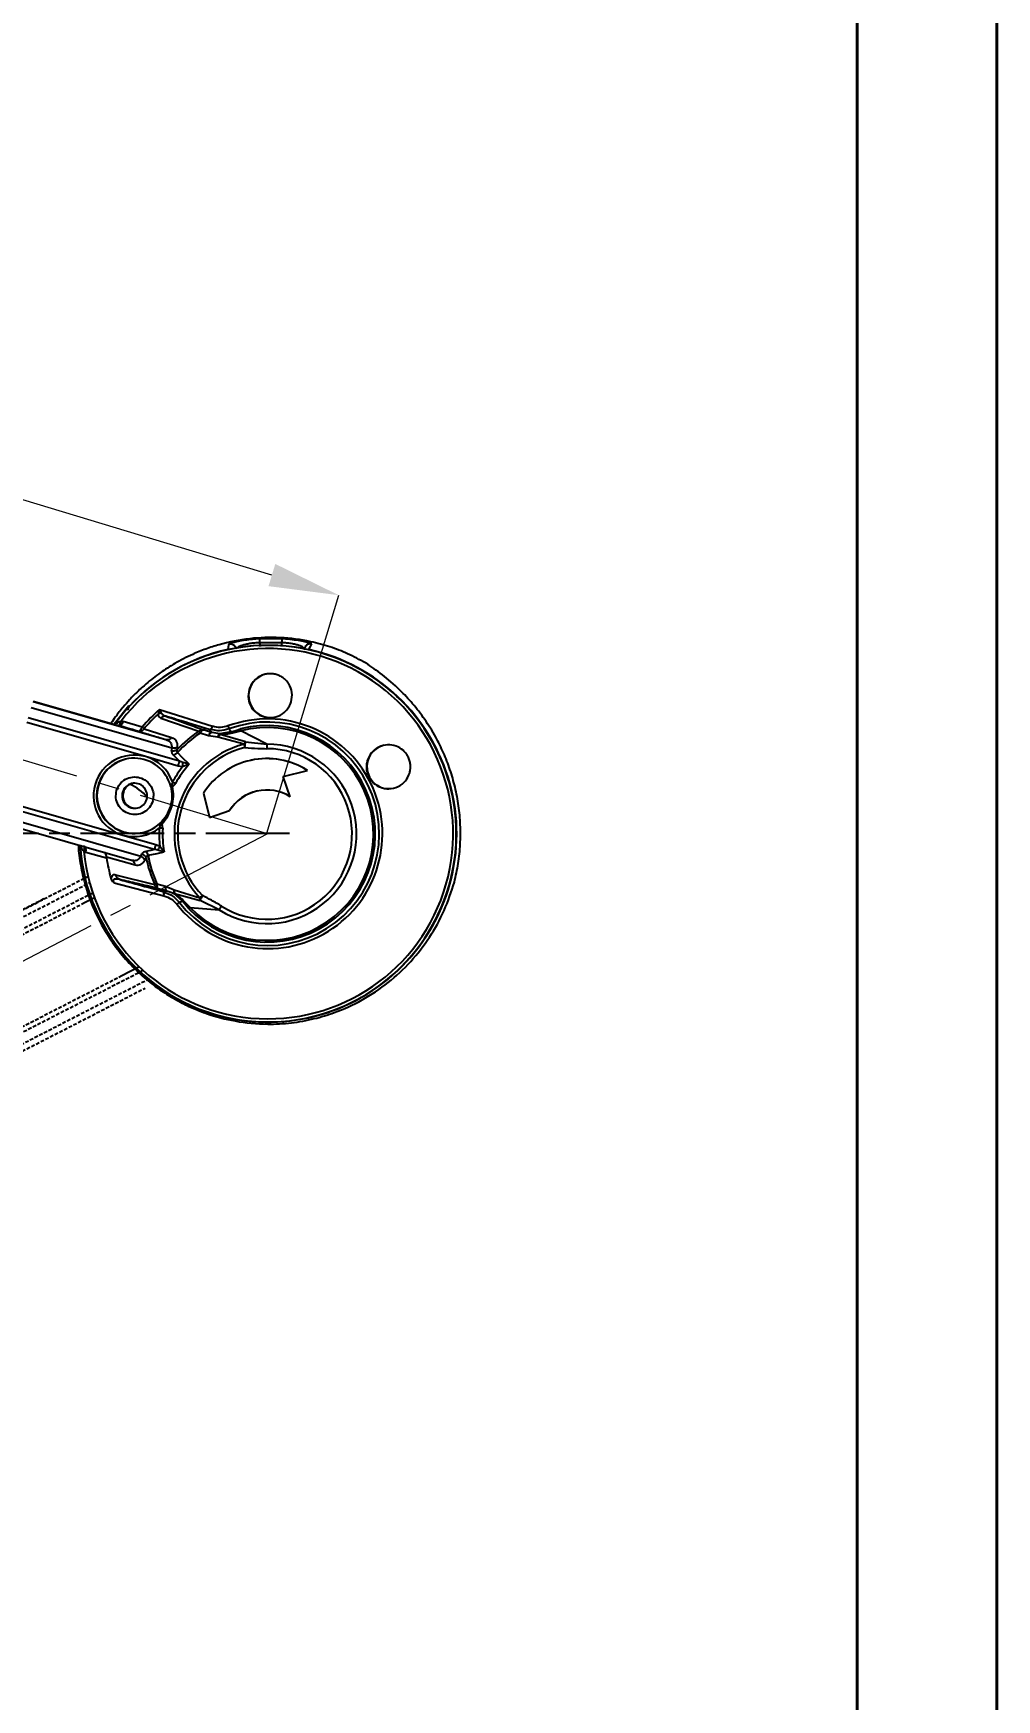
# Model space of a CAD drawing. Header units: millimetres. Extents: x 2687 to 4367, y 1046 to 2234.
# Drawn here: x 4228.4 to 4366.6, y 1295 to 1534 of the extents above; entities that cross this region are included whole.
import ezdxf

# ---------------------------------------------------------------- set-up
doc = ezdxf.new("R2010")
doc.units = ezdxf.units.MM
for name, pattern in [('AM_ISO08W050', [18, 12, -1.5, 3, -1.5]), ('CENTER2', [28.575, 19.05, -3.175, 3.175, -3.175]), ('DASHED', [0.75, 0.5, -0.25])]:
    doc.linetypes.add(name, pattern=pattern)
for name, color, linetype, lineweight in [('AM_5', 3, 'Continuous', 25), ('AM_7', 4, 'AM_ISO08W050', 25), ('AM_BOR', 7, 'Continuous', 50), ('单点划线', 1, 'CENTER2', 13), ('标注', 3, 'Continuous', 13), ('粗实线', 7, 'Continuous', 40)]:
    doc.layers.add(name, color=color, linetype=linetype, lineweight=lineweight)
doc.styles.add('SLDTEXTSTYLE1', font='txt.shx', dxfattribs={"width": 0.7, "bigfont": 'gbcbig.shx'})
doc.dimstyles.new('SLDDIMSTYLE12$0', dxfattribs={"dimtxt": 12, "dimasz": 10, "dimexe": 0, "dimexo": 0.0625, "dimgap": 0.875, "dimtad": 1, "dimdec": 1, "dimlfac": 1.8, "dimrnd": 1e-09, "dimzin": 12, "dimdsep": 46, "dimtxsty": 'SLDTEXTSTYLE1', "dimcen": 0.09, "dimdle": 8.16, "dimclrd": 3, "dimclre": 3, "dimadec": 0, "dimazin": 3, "dimtfac": 1, "dimtdec": 1, "dimtofl": 0, "dimtmove": 0, "dimatfit": 3, "dimfxl": 0, "dimfrac": 2, "dimtolj": 1, "dimlwd": 5, "dimlwe": 5, "dimarcsym": 0})
doc.dimstyles.new('SLDDIMSTYLE12$2', dxfattribs={"dimtxt": 12, "dimasz": 10, "dimexe": 0, "dimexo": 0.0625, "dimgap": 0.875, "dimtad": 1, "dimdec": 1, "dimlfac": 1.8, "dimrnd": 1e-09, "dimzin": 12, "dimdsep": 46, "dimtxsty": 'SLDTEXTSTYLE1', "dimcen": 0.09, "dimdle": 8.16, "dimclrd": 3, "dimclre": 3, "dimadec": 0, "dimazin": 3, "dimtfac": 1, "dimtdec": 1, "dimtofl": 0, "dimtmove": 0, "dimatfit": 3, "dimfxl": 0, "dimfrac": 2, "dimtolj": 1, "dimlwd": 5, "dimlwe": 5, "dimarcsym": 0})

# ---------------------------------------------------------------- blocks, each defined once
blk = doc.blocks.new('*D21')
at = {"layer": 'Defpoints', "color": 0, "transparency": 16777216}
for p in [(4018.61, 1492.48), (4019.75, 1427.62), (4262.03, 1419.16), (4262.03, 1419.16), (4036.74, 1301.74)]:
    blk.add_point(p, dxfattribs=at)
at = {"layer": '标注', "color": 3, "linetype": 'Continuous', "lineweight": 5, "transparency": 16777216}
blk.add_arc((4262.03, 1419.16), 242.43, 165.602, 205.1646, dxfattribs=at)
at = {"layer": '标注', "color": 3, "transparency": 16777216}
for points in [[(4025.61, 1479.89), (4028.82, 1479), (4029.9, 1489.08)], [(4044.1, 1316.82), (4041.12, 1315.34), (4047.05, 1307.12)]]:
    blk.add_solid(points, dxfattribs=at)
at = {"layer": '标注', "color": 0, "transparency": 16777216, "insert": (4026.52, 1396.97), "char_height": 10, "attachment_point": 5, "rotation": 275.3833, "style": 'SLDTEXTSTYLE1'}
blk.add_mtext('\\A1;60%%D', dxfattribs=at)
blk = doc.blocks.new('*D22')
at = {"layer": 'AM_5', "color": 3, "linetype": 'Continuous', "lineweight": 5, "transparency": 16777216}
blk.add_arc((4261.92, 1419.2), 207.68, 165.9975, 177.2409, dxfattribs=at)
at = {"layer": 'AM_5', "color": 3, "transparency": 16777216}
for points in [[(4058.8, 1469.89), (4062.02, 1469.01), (4063.06, 1479.09)], [(4056.15, 1429.15), (4052.82, 1429.23), (4054.24, 1419.2)]]:
    blk.add_solid(points, dxfattribs=at)
at = {"layer": 'Defpoints', "color": 0, "transparency": 16777216}
for p in [(3957.76, 1510.81), (4055.23, 1439.42), (4038.02, 1419.2), (4262.03, 1419.16), (4265.18, 1419.2)]:
    blk.add_point(p, dxfattribs=at)
at = {"layer": 'AM_5', "color": 0, "transparency": 16777216, "insert": (4050.11, 1453.37), "char_height": 12, "attachment_point": 5, "rotation": 80.8345, "style": 'SLDTEXTSTYLE1'}
blk.add_mtext('\\A1;15%%D', dxfattribs=at)
blk = doc.blocks.new('rA3')
at = {"layer": '粗实线'}
for p, q in [((753.384, 124.26), (753.384, 421.26)), ((748.384, 129.26), (748.384, 416.26))]:
    blk.add_line(p, q, dxfattribs=at)
blk = doc.blocks.new('图框1')
at = {"layer": 'AM_BOR', "xscale": 3.999900284620312, "yscale": 3.999900284620312, "zscale": 3.999900284620312}
blk.add_blockref('rA3', (18911.85, 6131.11), dxfattribs=at)
blk = doc.blocks.new('*D11')
at = {"layer": 'AM_5', "color": 3, "linetype": 'Continuous', "lineweight": 5, "transparency": 16777216}
for p, q in [((4072.59, 1477.24), (4082.61, 1510.49)), ((4262.64, 1456.27), (4092.18, 1507.61))]:
    blk.add_line(p, q, dxfattribs=at)
at = {"layer": 'AM_5', "color": 3, "lineweight": 5, "transparency": 16777216}
blk.add_line((4261.94, 1419.26), (4272.22, 1453.38), dxfattribs=at)
at = {"layer": 'AM_5', "color": 3, "transparency": 16777216}
for points in [[(4092.66, 1509.2), (4091.7, 1506.01), (4082.61, 1510.49)], [(4263.13, 1457.86), (4262.16, 1454.67), (4272.22, 1453.38)]]:
    blk.add_solid(points, dxfattribs=at)
at = {"layer": 'Defpoints', "color": 0, "transparency": 16777216}
for p in [(4082.61, 1510.49), (4072.58, 1477.18), (4261.92, 1419.2)]:
    blk.add_point(p, dxfattribs=at)
at = {"layer": 'AM_5', "color": 0, "transparency": 16777216, "insert": (4177.58, 1489.07), "char_height": 12, "attachment_point": 5, "rotation": 343.2384, "style": 'SLDTEXTSTYLE1'}
blk.add_mtext('\\A1;225', dxfattribs=at)

msp = doc.modelspace()

# ---------------------------------------------------------------- linework, layer by layer
at = {"color": 7, "linetype": 'Continuous', "lineweight": 25}
for p, q in [((4256.505, 1446.413), (4256.454, 1446.381)), ((4260.857, 1447.123), (4259.314, 1446.982)), ((4264.074, 1447.123), (4260.857, 1447.123)), ((4264.031, 1446.567), (4260.883, 1446.567)), ((4260.883, 1446.567), (4260.952, 1446.04)), ((4264.031, 1446.567), (4263.964, 1446.001)), ((4264.572, 1447.088), (4264.074, 1447.123)), ((4268.379, 1446.381), (4268.195, 1446.469)), ((4256.427, 1445.577), (4256.415, 1445.574)), ((4259.424, 1439.846), (4259.371, 1439.834)), ((4228.129, 1437.275), (4248.299, 1431.491)), ((4228.404, 1438.146), (4247.44, 1432.687)), ((4240.638, 1434.65), (4228.428, 1438.151)), ((4246.544, 1437.001), (4246.466, 1436.715)), ((4246.544, 1437.001), (4254.131, 1434.588)), ((4246.544, 1437.001), (4246.666, 1436.765)), ((4244.512, 1430.224), (4227.485, 1435.107)), ((4249.414, 1429.57), (4227.687, 1435.8)), ((4240.157, 1434.788), (4240.17, 1434.826)), ((4240.552, 1434.695), (4240.708, 1434.665)), ((4240.708, 1434.665), (4240.638, 1434.65)), ((4241.008, 1435.319), (4241.319, 1435.255)), ((4244.03, 1434.452), (4241.319, 1435.255)), ((4243.431, 1433.876), (4243.663, 1433.808)), ((4244.302, 1434.218), (4248.264, 1432.977)), ((4246.731, 1435.731), (4252.16, 1433.862)), ((4253.67, 1434.122), (4250.521, 1435.084)), ((4254.185, 1434.056), (4253.67, 1434.122)), ((4256.79, 1433.775), (4256.491, 1434.198)), ((4256.79, 1433.775), (4257.459, 1433.985)), ((4257.02, 1433.654), (4258.191, 1433.942)), ((4257.459, 1433.985), (4258.132, 1434.197)), ((4261.899, 1432.004), (4258.191, 1433.942)), ((4247.44, 1432.687), (4247.543, 1432.618)), ((4247.44, 1432.687), (4247.657, 1432.661)), ((4247.643, 1432.663), (4247.629, 1432.619)), ((4248.299, 1431.491), (4248.26, 1431.091)), ((4249.079, 1431.618), (4249.049, 1431.228)), ((4253.557, 1433.229), (4252.34, 1433.584)), ((4254.911, 1433.009), (4253.557, 1433.229)), ((4255.167, 1433.481), (4254.057, 1433.683)), ((4258.646, 1432), (4254.911, 1433.009)), ((4256.79, 1433.775), (4255.167, 1433.481)), ((4258.854, 1432.327), (4255.239, 1433.423)), ((4258.854, 1432.327), (4261.899, 1432.004)), ((4249.212, 1428.877), (4244.512, 1430.224)), ((4249.414, 1429.57), (4248.543, 1430.424)), ((4249.865, 1429.385), (4249.414, 1429.57)), ((4250.785, 1429.143), (4249.845, 1428.772)), ((4250.785, 1429.143), (4249.865, 1429.385)), ((4259.647, 1429.699), (4259.638, 1429.697)), ((4276.395, 1429.648), (4276.324, 1429.633)), ((4249.845, 1428.772), (4249.212, 1428.877)), ((4264.266, 1427.357), (4267.747, 1428.225)), ((4264.275, 1427.359), (4264.266, 1427.357)), ((4265.259, 1424.474), (4264.266, 1427.357)), ((4264.275, 1427.359), (4267.756, 1428.227)), ((4265.268, 1424.476), (4264.275, 1427.359)), ((4267.756, 1428.227), (4267.747, 1428.225)), ((4237.714, 1426.09), (4237.768, 1426.102)), ((4241.228, 1425.11), (4241.344, 1425.135)), ((4248.126, 1425.997), (4248.154, 1425.934)), ((4248.315, 1426.283), (4248.4, 1425.96)), ((4252.824, 1424.976), (4253.691, 1421.495)), ((4265.268, 1424.476), (4265.259, 1424.474)), ((4224.066, 1423.169), (4245.793, 1416.939)), ((4224.261, 1423.86), (4241.288, 1418.978)), ((4253.691, 1421.495), (4256.574, 1422.488)), ((4253.7, 1421.497), (4256.583, 1422.49)), ((4256.583, 1422.49), (4256.574, 1422.488)), ((4223.443, 1420.843), (4242.49, 1415.381)), ((4243.834, 1415.919), (4223.664, 1421.703)), ((4246.844, 1420.533), (4246.602, 1420.305)), ((4253.7, 1421.497), (4253.691, 1421.495)), ((4235.083, 1417.565), (4235.104, 1417.238)), ((4241.288, 1418.978), (4245.987, 1417.63)), ((4245.987, 1417.63), (4246.58, 1417.383)), ((4246.58, 1417.383), (4247.18, 1416.569)), ((4235.955, 1416.545), (4235.657, 1416.657)), ((4235.955, 1416.545), (4238.928, 1415.704)), ((4238.915, 1415.858), (4243.025, 1414.706)), ((4242.479, 1415.385), (4242.611, 1415.387)), ((4242.685, 1415.338), (4242.67, 1415.294)), ((4243.834, 1415.919), (4244.012, 1416.274)), ((4244.427, 1415.396), (4244.608, 1415.738)), ((4245.793, 1416.939), (4246.272, 1416.855)), ((4246.272, 1416.855), (4247.18, 1416.569)), ((4245.851, 1411.856), (4240.283, 1413.242)), ((4237.188, 1409.962), (4235.78, 1409.24)), ((4240.003, 1412.138), (4247.159, 1410.274)), ((4246.149, 1411.992), (4247.367, 1411.643)), ((4247.082, 1410.848), (4247.013, 1410.906)), ((4247.014, 1410.906), (4247.433, 1410.712)), ((4247.367, 1411.643), (4248.632, 1411.107)), ((4249.823, 1409.476), (4248.601, 1410.578)), ((4248.632, 1411.107), (4252.329, 1409.971)), ((4248.692, 1410.586), (4252.333, 1409.586)), ((4288.059, 1411.738), (4288.047, 1411.736)), ((4249.364, 1409.342), (4249.823, 1409.476)), ((4250.313, 1408.904), (4249.823, 1409.476)), ((4250.921, 1408.588), (4250.081, 1409.451)), ((4250.738, 1408.408), (4250.313, 1408.904)), ((4250.921, 1408.588), (4255.086, 1408.244)), ((4255.086, 1408.244), (4252.333, 1409.586)), ((4241.125, 1398.832), (4243.613, 1400.109)), ((4250.888, 1394.512), (4253.473, 1393.487)), ((4253.481, 1393.589), (4253.479, 1393.584)), ((4267.773, 1392.782), (4267.786, 1392.785))]:
    msp.add_line(p, q, dxfattribs=at)
at = {"color": 7, "linetype": 'DASHED', "lineweight": 25}
for p, q in [((4218.613, 1403.993), (4236.23, 1413.039)), ((4219.009, 1403.17), (4236.486, 1412.144)), ((4236.944, 1410.649), (4219.696, 1401.792)), ((4229.927, 1409.815), (4218.627, 1404.013)), ((4235.78, 1409.24), (4220.023, 1401.148)), ((4225.368, 1390.741), (4241.125, 1398.832)), ((4225.699, 1390.103), (4244.168, 1399.587)), ((4245.075, 1398.344), (4226.409, 1388.759)), ((4226.836, 1387.981), (4244.462, 1397.032))]:
    msp.add_line(p, q, dxfattribs=at)
at = {"color": 7, "linetype": 'Continuous', "lineweight": 25, "flags": 128}
for points in [[(4256.454, 1446.381), (4256.369, 1445.929), (4256.303, 1445.573)], [(4267.406, 1445.952), (4267.213, 1445.586), (4267.198, 1445.556)], [(4267.954, 1445.573), (4268.192, 1446.025), (4268.379, 1446.381)], [(4256.509, 1445.594), (4256.482, 1445.594), (4256.303, 1445.573)], [(4242.135, 1437.501), (4240.243, 1435.185), (4239.95, 1434.776)], [(4242.196, 1437.431), (4242.162, 1437.47), (4242.135, 1437.501)], [(4243.431, 1433.876), (4243.504, 1433.87), (4243.583, 1433.888), (4243.664, 1433.931), (4243.745, 1433.998), (4243.825, 1434.086), (4243.9, 1434.194), (4243.969, 1434.317), (4244.03, 1434.452)], [(4250.785, 1429.143), (4249.842, 1430.067), (4249.099, 1430.795)], [(4244.603, 1416.682), (4245.269, 1416.826), (4245.793, 1416.939)], [(4244.879, 1416.076), (4246.168, 1416.352), (4247.18, 1416.569)], [(4253.479, 1393.584), (4253.475, 1393.53), (4253.473, 1393.487)]]:
    msp.add_lwpolyline(points, dxfattribs=at)
at = {"color": 7, "linetype": 'Continuous', "lineweight": 25}
for centre, radius, start, end in [((4262.094, 1419.178), 26.999, 343.99795, 144.37216), ((4262.105, 1419.181), 27, 343.99967, 102.14019), ((4262.087, 1419.177), 26.549, 185.44631, 142.55572), ((4262.128, 1419.188), 27.021, 102.44988, 137.53256), ((4262.128, 1419.186), 27.023, 251.33315, 77.54961), ((4262.452, 1438.978), 3.15, 102.14289, 164.00219), ((4262.452, 1438.978), 3.15, 163.99967, 282.14019), ((4262.069, 1419.174), 23.64, 131.05303, 139.73783), ((4262.066, 1419.173), 23.278, 132.57575, 139.73778), ((4246.812, 1435.451), 0.996, 89.51081, 119.80629), ((4246.902, 1435.418), 1.368, 99.92431, 108.57758), ((4243.625, 1434.663), 0.81, 256.13749, 326.65871), ((4222.81, 1409.565), 32.705, 48.9186, 49.54784), ((4262.028, 1419.164), 16.468, 217.80792, 110.19454), ((4261.949, 1419.148), 17.673, 123.62673, 136.87996), ((4262.021, 1419.163), 16.02, 217.80792, 110.19454), ((4261.951, 1419.148), 15.526, 223.76375, 104.2387), ((4261.945, 1419.146), 15.265, 223.76387, 104.23864), ((4274.444, 1448.15), 26.472, 212.6677, 213.38343), ((4253.514, 1434.737), 0.635, 284.25693, 346.38415), ((4261.921, 1419.141), 13.27, 104.28896, 223.71352), ((4261.946, 1419.147), 17.341, 123.6355, 137.80261), ((4261.919, 1419.14), 12.79, 104.28897, 223.71351), ((4254.163, 1433.064), 0.628, 99.68998, 164.75306), ((4255.777, 1432.661), 0.933, 125.1911, 158.08506), ((4261.921, 1419.141), 12.863, 237.90451, 90.09862), ((4259.754, 1431.525), 1.206, 138.28952, 156.79982), ((4333.053, 1450.468), 76.665, 193.93929, 194.29763), ((4279.423, 1428.78), 3.15, 102.14289, 164.00219), ((4242.9, 1424.601), 5.85, 74.0024, 254.00006), ((4242.904, 1424.602), 5.4, 14.63064, 164.00143), ((4242.958, 1424.614), 5.4, 102.1429, 164.00218), ((4242.9, 1424.601), 5.85, 19.98893, 73.99815), ((4261.931, 1419.144), 14.974, 138.10256, 151.14854), ((4261.91, 1419.139), 10.799, 57.28113, 147.28505), ((4261.919, 1419.14), 12.227, 237.90204, 90.10104), ((4261.919, 1419.141), 10.799, 57.2812, 102.14227), ((4279.423, 1428.78), 3.15, 163.99967, 282.14019), ((4261.933, 1419.144), 15.453, 141.46177, 151.14852), ((4242.905, 1424.602), 5.4, 163.9984, 313.36529), ((4242.958, 1424.614), 5.4, 163.99975, 282.14011), ((4242.958, 1424.613), 1.8, 163.99745, 344.00009), ((4242.958, 1424.614), 1.8, 343.99745, 164.00009), ((4243.074, 1424.639), 1.8, 163.99943, 280.24751), ((4243.074, 1424.639), 1.8, 104.03604, 164.00205), ((4239.389, 1419.797), 7.084, 40.83204, 65.81779), ((4192.349, 1324.844), 116.172, 60.91799, 61.15396), ((4261.91, 1419.139), 6.299, 57.88144, 147.88541), ((4261.919, 1419.141), 6.3, 102.14271, 147.88527), ((4242.9, 1424.6), 5.849, 253.99862, 308.0114), ((4261.934, 1419.144), 15.455, 176.85372, 186.53999), ((4261.932, 1419.143), 14.975, 176.85373, 189.89901), ((4262.094, 1419.177), 26.999, 183.43897, 344.001), ((4262.07, 1419.173), 23.401, 188.52543, 195.91771), ((4243.665, 1415.288), 1.045, 25.50508, 70.60837), ((4243.523, 1415.826), 1.378, 10.4509, 38.42547), ((4261.951, 1419.147), 17.675, 191.12072, 204.365), ((4261.947, 1419.146), 17.343, 190.19887, 204.3629), ((4293.215, 1308.336), 113.842, 114.42078, 114.58603), ((4253.492, 1409.79), 1.177, 171.18744, 190.00395), ((4353.042, 1305.304), 145.252, 133.70869, 133.89737), ((4294.746, 1389.808), 46.798, 154.02865, 154.99957), ((4262.107, 1419.179), 26.998, 282.14308, 344.002)]:
    msp.add_arc(centre, radius, start, end, dxfattribs=at)
for points, knots in [([(4276.086, 1443.663), (4275.241, 1444.119), (4273.616, 1444.996), (4270.965, 1446.004), (4267.76, 1446.88), (4263.879, 1447.395), (4259.38, 1447.25), (4255.815, 1446.539), (4253.136, 1445.673), (4250.993, 1444.802), (4248.794, 1443.67), (4246.582, 1442.249), (4244.815, 1440.873), (4243.375, 1439.566), (4242.277, 1438.446), (4241.219, 1437.238), (4240.313, 1436.099), (4239.766, 1435.28), (4239.553, 1434.961)], [0, 0, 0, 0, 0.0716141, 0.1376427, 0.2038002, 0.3043716, 0.402157, 0.5046925, 0.5521038, 0.6009821, 0.6712151, 0.7340966, 0.7994339, 0.8433201, 0.8852981, 0.9222529, 0.9697109, 1, 1, 1, 1]), ([(4256.454, 1446.381), (4256.589, 1446.393), (4256.86, 1446.416), (4257.206, 1446.236), (4257.442, 1445.973), (4257.502, 1445.768), (4257.532, 1445.666)], [0, 0, 0, 0, 0.2799949, 0.5581407, 0.7800037, 1, 1, 1, 1]), ([(4259.314, 1446.982), (4258.944, 1446.93), (4258.196, 1446.825), (4257.362, 1446.652), (4256.751, 1446.5), (4256.588, 1446.442), (4256.505, 1446.413)], [0, 0, 0, 0, 0.2467046, 0.4997683, 0.7468748, 1, 1, 1, 1]), ([(4260.883, 1446.567), (4260.641, 1446.554), (4260.156, 1446.526), (4259.47, 1446.433), (4258.865, 1446.312), (4258.198, 1446.128), (4257.629, 1445.884), (4257.565, 1445.739), (4257.532, 1445.666)], [0, 0, 0, 0, 0.1216848, 0.2436394, 0.3665866, 0.4908705, 0.7427966, 1, 1, 1, 1]), ([(4260.857, 1447.123), (4260.857, 1447.113), (4260.857, 1447.094), (4260.862, 1446.974), (4260.871, 1446.797), (4260.879, 1446.643), (4260.883, 1446.567)], [0, 0, 0, 0, 0.244843, 0.5001263, 0.7553423, 1, 1, 1, 1]), ([(4264.074, 1447.123), (4264.073, 1447.113), (4264.069, 1447.094), (4264.059, 1446.973), (4264.047, 1446.799), (4264.037, 1446.644), (4264.032, 1446.567)], [0, 0, 0, 0, 0.2506754, 0.4980464, 0.7510697, 1, 1, 1, 1]), ([(4267.301, 1445.666), (4267.279, 1445.739), (4267.235, 1445.883), (4266.69, 1446.127), (4266.038, 1446.311), (4265.441, 1446.432), (4264.76, 1446.527), (4264.274, 1446.554), (4264.032, 1446.567)], [0, 0, 0, 0, 0.25669183, 0.50843056, 0.63281467, 0.75589912, 0.87804396, 1, 1, 1, 1]), ([(4268.195, 1446.469), (4268.055, 1446.511), (4267.779, 1446.594), (4266.962, 1446.775), (4265.895, 1446.96), (4265.011, 1447.046), (4264.572, 1447.088)], [0, 0, 0, 0, 0.2491031, 0.4901997, 0.7472817, 1, 1, 1, 1]), ([(4268.379, 1446.381), (4268.32, 1446.391), (4268.201, 1446.41), (4268.019, 1446.393), (4267.845, 1446.342), (4267.685, 1446.257), (4267.547, 1446.142), (4267.453, 1446.037), (4267.418, 1445.966), (4267.41, 1445.95)], [0, 0, 0, 0, 0.1570011, 0.3172009, 0.4773885, 0.6343544, 0.7913438, 0.9515396, 1, 1, 1, 1]), ([(4288.815, 1412.228), (4289.015, 1413.115), (4289.415, 1414.889), (4289.691, 1417.659), (4289.712, 1420.444), (4289.458, 1423.194), (4288.951, 1425.86), (4288.214, 1428.405), (4287.272, 1430.809), (4286.058, 1433.245), (4284.561, 1435.635), (4282.809, 1437.889), (4280.744, 1440.083), (4278.4, 1442.107), (4276.869, 1443.136), (4276.086, 1443.663)], [0, 0, 0, 0, 0.0627951, 0.1255982, 0.1880794, 0.2505771, 0.3126556, 0.3746993, 0.4372762, 0.5009385, 0.5820109, 0.6649965, 0.7507977, 0.8724761, 1, 1, 1, 1]), ([(4265.417, 1438.096), (4265.49, 1438.538), (4265.633, 1439.403), (4265.229, 1440.472), (4264.699, 1441.159), (4264.225, 1441.565), (4263.696, 1441.865), (4263.132, 1442.054), (4262.55, 1442.134), (4261.966, 1442.105), (4261.393, 1441.969), (4260.661, 1441.642), (4259.838, 1440.959), (4259.531, 1440.221), (4259.371, 1439.834)], [0, 0, 0, 0, 0.1454096, 0.2843678, 0.3500183, 0.4113214, 0.4701235, 0.5269841, 0.5816264, 0.6365696, 0.6922624, 0.749136, 0.868448, 1, 1, 1, 1]), ([(4259.371, 1439.834), (4259.299, 1439.388), (4259.156, 1438.496), (4259.64, 1437.247), (4260.396, 1436.448), (4261.131, 1436.048), (4261.687, 1435.87), (4262.253, 1435.797), (4262.814, 1435.825), (4263.367, 1435.953), (4264.094, 1436.268), (4264.932, 1436.943), (4265.249, 1437.696), (4265.417, 1438.096)], [0, 0, 0, 0, 0.1426319, 0.2854821, 0.4161443, 0.4747377, 0.529504, 0.5816768, 0.6338546, 0.6858561, 0.7410149, 0.8625746, 1, 1, 1, 1]), ([(4242.135, 1437.501), (4242.091, 1437.447), (4242.006, 1437.343), (4241.928, 1437.157), (4241.894, 1436.998), (4241.902, 1436.902), (4241.905, 1436.872)], [0, 0, 0, 0, 0.3001412, 0.5845824, 0.8690123, 1, 1, 1, 1]), ([(4242.196, 1437.431), (4242.155, 1437.38), (4242.071, 1437.275), (4241.998, 1437.109), (4241.981, 1436.999), (4241.975, 1436.956)], [0, 0, 0, 0, 0.3723099, 0.7541245, 1, 1, 1, 1]), ([(4246.316, 1436.315), (4246.315, 1436.243), (4246.312, 1436.088), (4246.438, 1435.872), (4246.615, 1435.786), (4246.731, 1435.731)], [0, 0, 0, 0, 0.2320046, 0.4979825, 1, 1, 1, 1]), ([(4246.466, 1436.715), (4246.439, 1436.632), (4246.393, 1436.489), (4246.339, 1436.366), (4246.316, 1436.315)], [0, 0, 0, 0, 0.5830316, 1, 1, 1, 1]), ([(4246.82, 1436.447), (4246.796, 1436.499), (4246.751, 1436.596), (4246.693, 1436.712), (4246.666, 1436.765)], [0, 0, 0, 0, 0.5364801, 1, 1, 1, 1]), ([(4246.82, 1436.447), (4246.85, 1436.402), (4246.919, 1436.298), (4247.157, 1436.142), (4247.382, 1436.057), (4247.533, 1436)], [0, 0, 0, 0, 0.2031095, 0.4647797, 1, 1, 1, 1]), ([(4240.17, 1434.826), (4240.309, 1434.948), (4240.555, 1435.162), (4240.871, 1435.272), (4241.008, 1435.319)], [0, 0, 0, 0, 0.5684211, 1, 1, 1, 1]), ([(4240.552, 1434.695), (4240.596, 1434.7), (4240.685, 1434.71), (4240.819, 1434.844), (4240.935, 1435.051), (4240.984, 1435.231), (4241.008, 1435.319)], [0, 0, 0, 0, 0.2432266, 0.5000017, 0.7567759, 1, 1, 1, 1]), ([(4240.708, 1434.665), (4240.757, 1434.661), (4240.859, 1434.654), (4241.032, 1434.776), (4241.197, 1434.98), (4241.279, 1435.165), (4241.319, 1435.255)], [0, 0, 0, 0, 0.2423334, 0.4999392, 0.757578, 1, 1, 1, 1]), ([(4243.431, 1433.876), (4242.918, 1434.025), (4242.009, 1434.288), (4241.103, 1434.55), (4240.708, 1434.665)], [0, 0, 0, 0, 0.5642907, 1, 1, 1, 1]), ([(4243.663, 1433.808), (4244.346, 1433.605), (4245.589, 1433.236), (4246.865, 1432.858), (4247.44, 1432.687)], [0, 0, 0, 0, 0.5495061, 1, 1, 1, 1]), ([(4247.533, 1436), (4247.464, 1436.012), (4247.324, 1436.037), (4247.105, 1435.993), (4246.898, 1435.894), (4246.786, 1435.784), (4246.731, 1435.731)], [0, 0, 0, 0, 0.2454954, 0.5, 0.7545047, 1, 1, 1, 1]), ([(4247.533, 1436), (4248.536, 1435.63), (4250.259, 1434.994), (4252.094, 1434.329), (4252.861, 1434.051)], [0, 0, 0, 0, 0.5820752, 1, 1, 1, 1]), ([(4250.521, 1435.084), (4250.454, 1435.104), (4249.444, 1435.412), (4248.456, 1435.716), (4247.533, 1436)], [0, 0, 0, 0, 0.0662016, 1, 1, 1, 1]), ([(4252.861, 1434.051), (4252.82, 1434.052), (4252.764, 1434.053), (4252.673, 1434.008), (4252.581, 1433.94), (4252.459, 1433.803), (4252.38, 1433.658), (4252.34, 1433.585)], [0, 0, 0, 0, 0.2498451, 0.3419699, 0.5003268, 0.7501647, 1, 1, 1, 1]), ([(4254.057, 1433.683), (4253.836, 1433.751), (4253.436, 1433.874), (4253.039, 1433.996), (4252.861, 1434.051)], [0, 0, 0, 0, 0.5530907, 1, 1, 1, 1]), ([(4254.057, 1433.683), (4253.984, 1433.766), (4253.854, 1433.912), (4253.726, 1434.058), (4253.67, 1434.122)], [0, 0, 0, 0, 0.5617548, 1, 1, 1, 1]), ([(4256.343, 1434.62), (4255.991, 1434.527), (4255.233, 1434.326), (4254.515, 1434.496), (4254.131, 1434.588)], [0, 0, 0, 0, 0.4644483, 1, 1, 1, 1]), ([(4256.491, 1434.198), (4256.042, 1434.068), (4255.265, 1433.842), (4254.506, 1433.993), (4254.185, 1434.056)], [0, 0, 0, 0, 0.5775061, 1, 1, 1, 1]), ([(4247.543, 1432.618), (4247.775, 1432.514), (4248.236, 1432.308), (4248.278, 1431.762), (4248.299, 1431.491)], [0, 0, 0, 0, 0.504897, 1, 1, 1, 1]), ([(4247.657, 1432.661), (4247.733, 1432.671), (4247.885, 1432.69), (4248.097, 1432.803), (4248.209, 1432.92), (4248.264, 1432.977)], [0, 0, 0, 0, 0.3395659, 0.6771788, 1, 1, 1, 1]), ([(4248.264, 1432.977), (4248.533, 1432.845), (4249.034, 1432.6), (4249.065, 1431.928), (4249.079, 1431.618)], [0, 0, 0, 0, 0.5395057, 1, 1, 1, 1]), ([(4248.299, 1431.491), (4248.366, 1431.48), (4248.502, 1431.459), (4248.71, 1431.474), (4248.91, 1431.524), (4249.023, 1431.587), (4249.079, 1431.618)], [0, 0, 0, 0, 0.2424888, 0.4944094, 0.7492399, 1, 1, 1, 1]), ([(4254.912, 1433.009), (4254.928, 1433.075), (4254.96, 1433.206), (4255.024, 1433.353), (4255.087, 1433.442), (4255.136, 1433.473), (4255.159, 1433.48), (4255.167, 1433.481), (4255.167, 1433.481)], [0, 0, 0, 0, 0.2498824, 0.4997694, 0.7496604, 0.9255481, 0.9908934, 1, 1, 1, 1]), ([(4255.239, 1433.423), (4255.239, 1433.423), (4255.239, 1433.423), (4255.239, 1433.423), (4255.239, 1433.423), (4255.228, 1433.439), (4255.206, 1433.466), (4255.181, 1433.476), (4255.167, 1433.481)], [0, 0, 0, 0, 0.0000335, 0.000106, 0.0003683, 0.001362, 0.4820163, 1, 1, 1, 1]), ([(4255.239, 1433.423), (4255.342, 1433.42), (4255.626, 1433.41), (4256.228, 1433.446), (4256.71, 1433.573), (4257.02, 1433.654)], [0, 0, 0, 0, 0.1685681, 0.4640042, 1, 1, 1, 1]), ([(4256.79, 1433.775), (4256.824, 1433.773), (4256.892, 1433.77), (4256.978, 1433.693), (4257.02, 1433.654)], [0, 0, 0, 0, 0.5021576, 1, 1, 1, 1]), ([(4258.762, 1431.535), (4258.772, 1431.603), (4258.791, 1431.743), (4258.803, 1431.957), (4258.841, 1432.171), (4258.849, 1432.273), (4258.854, 1432.327)], [0, 0, 0, 0, 0.2100867, 0.4354712, 0.6954439, 1, 1, 1, 1]), ([(4258.762, 1431.535), (4259.384, 1431.478), (4260.427, 1431.382), (4261.474, 1431.372), (4261.897, 1431.367)], [0, 0, 0, 0, 0.5961974, 1, 1, 1, 1]), ([(4282.405, 1427.902), (4282.451, 1428.101), (4282.541, 1428.491), (4282.531, 1429.101), (4282.415, 1429.686), (4282.193, 1430.23), (4281.878, 1430.721), (4281.336, 1431.297), (4280.439, 1431.82), (4279.188, 1431.999), (4277.935, 1431.669), (4276.861, 1430.873), (4276.5, 1430.04), (4276.324, 1429.633)], [0, 0, 0, 0, 0.0608535, 0.1193328, 0.1758288, 0.2307749, 0.2847904, 0.339989, 0.4550176, 0.579343, 0.7165648, 0.8612718, 1, 1, 1, 1]), ([(4248.26, 1431.091), (4248.329, 1431.08), (4248.469, 1431.059), (4248.681, 1431.077), (4248.883, 1431.131), (4248.994, 1431.196), (4249.05, 1431.228)], [0, 0, 0, 0, 0.2465031, 0.5000051, 0.7535045, 1, 1, 1, 1]), ([(4248.543, 1430.424), (4248.456, 1430.528), (4248.271, 1430.749), (4248.264, 1430.973), (4248.26, 1431.091)], [0, 0, 0, 0, 0.471381, 1, 1, 1, 1]), ([(4249.099, 1430.795), (4249.057, 1430.753), (4248.971, 1430.668), (4248.829, 1430.563), (4248.684, 1430.477), (4248.59, 1430.442), (4248.543, 1430.424)], [0, 0, 0, 0, 0.2474529, 0.4999677, 0.7524992, 1, 1, 1, 1]), ([(4249.049, 1431.228), (4249.027, 1431.145), (4248.995, 1431.028), (4249.033, 1430.879), (4249.078, 1430.822), (4249.099, 1430.795)], [0, 0, 0, 0, 0.5578773, 0.7889784, 1, 1, 1, 1]), ([(4249.845, 1428.772), (4249.847, 1428.828), (4249.85, 1428.942), (4249.855, 1429.105), (4249.86, 1429.257), (4249.864, 1429.343), (4249.865, 1429.385)], [0, 0, 0, 0, 0.250968, 0.5042543, 0.7553572, 1, 1, 1, 1]), ([(4276.324, 1429.633), (4276.277, 1429.428), (4276.187, 1429.039), (4276.198, 1428.431), (4276.31, 1427.858), (4276.524, 1427.325), (4276.827, 1426.844), (4277.35, 1426.273), (4278.234, 1425.735), (4279.487, 1425.529), (4280.764, 1425.847), (4281.864, 1426.652), (4282.23, 1427.496), (4282.405, 1427.902)], [0, 0, 0, 0, 0.06397863, 0.1218211, 0.17743232, 0.23069626, 0.2827302, 0.33609245, 0.449634, 0.58030579, 0.7241629, 0.86755986, 1, 1, 1, 1]), ([(4248.129, 1425.966), (4248.221, 1425.484), (4248.395, 1424.567), (4248.187, 1423.58), (4248.088, 1423.112)], [0, 0, 0, 0, 0.5248896, 1, 1, 1, 1]), ([(4248.315, 1426.283), (4248.282, 1426.265), (4248.215, 1426.228), (4248.147, 1426.147), (4248.112, 1426.061), (4248.124, 1425.996), (4248.129, 1425.966)], [0, 0, 0, 0, 0.2175002, 0.4456339, 0.7453176, 1, 1, 1, 1]), ([(4248.4, 1425.96), (4248.365, 1425.952), (4248.292, 1425.934), (4248.204, 1425.927), (4248.146, 1425.93), (4248.134, 1425.955), (4248.129, 1425.966)], [0, 0, 0, 0, 0.2175407, 0.446787, 0.7432095, 1, 1, 1, 1]), ([(4248.286, 1423.053), (4248.393, 1423.547), (4248.607, 1424.538), (4248.469, 1425.485), (4248.4, 1425.96)], [0, 0, 0, 0, 0.4984638, 1, 1, 1, 1]), ([(4248.397, 1426.601), (4248.395, 1426.533), (4248.391, 1426.438), (4248.361, 1426.336), (4248.337, 1426.297), (4248.322, 1426.287), (4248.315, 1426.283)], [0, 0, 0, 0, 0.5873569, 0.8346977, 0.9249512, 1, 1, 1, 1]), ([(4248.816, 1426.369), (4248.763, 1426.284), (4248.681, 1426.153), (4248.531, 1426.018), (4248.443, 1425.979), (4248.4, 1425.96)], [0, 0, 0, 0, 0.4918514, 0.7535128, 1, 1, 1, 1]), ([(4248.088, 1423.112), (4247.924, 1422.663), (4247.578, 1421.717), (4246.945, 1421.034), (4246.612, 1420.676)], [0, 0, 0, 0, 0.4752705, 1, 1, 1, 1]), ([(4246.844, 1420.533), (4247.156, 1420.9), (4247.774, 1421.627), (4248.117, 1422.581), (4248.286, 1423.053)], [0, 0, 0, 0, 0.5045108, 1, 1, 1, 1]), ([(4248.286, 1423.053), (4248.257, 1423.062), (4248.199, 1423.079), (4248.135, 1423.097), (4248.095, 1423.11), (4248.09, 1423.111), (4248.088, 1423.112)], [0, 0, 0, 0, 0.2492627, 0.5044271, 0.7572703, 1, 1, 1, 1]), ([(4246.502, 1419.992), (4246.535, 1420.049), (4246.583, 1420.132), (4246.612, 1420.234), (4246.612, 1420.282), (4246.605, 1420.298), (4246.602, 1420.305)], [0, 0, 0, 0, 0.5788982, 0.8325061, 0.9242536, 1, 1, 1, 1]), ([(4246.602, 1420.305), (4246.584, 1420.336), (4246.548, 1420.4), (4246.531, 1420.496), (4246.545, 1420.596), (4246.589, 1420.648), (4246.612, 1420.676)], [0, 0, 0, 0, 0.2051839, 0.4197613, 0.6800214, 1, 1, 1, 1]), ([(4246.844, 1420.533), (4246.817, 1420.561), (4246.762, 1420.618), (4246.697, 1420.668), (4246.642, 1420.692), (4246.623, 1420.682), (4246.612, 1420.676)], [0, 0, 0, 0, 0.2283661, 0.4781223, 0.7150622, 1, 1, 1, 1]), ([(4246.98, 1419.965), (4246.98, 1420.064), (4246.98, 1420.218), (4246.925, 1420.413), (4246.87, 1420.494), (4246.844, 1420.533)], [0, 0, 0, 0, 0.4836103, 0.7508269, 1, 1, 1, 1]), ([(4246.909, 1420.616), (4246.905, 1420.672), (4246.894, 1420.853), (4246.95, 1421.027), (4246.989, 1421.147)], [0, 0, 0, 0, 0.3105302, 1, 1, 1, 1]), ([(4234.889, 1417.561), (4234.894, 1417.396), (4234.924, 1416.312), (4235.25, 1414.3), (4235.999, 1411.1), (4237.37, 1407.522), (4239.302, 1404.155), (4241.404, 1401.413), (4243.436, 1399.287), (4245.505, 1397.542), (4247.527, 1396.132), (4249.459, 1395.012), (4251.394, 1394.092), (4253.976, 1393.091), (4257.496, 1392.166), (4261.607, 1391.781), (4265.42, 1391.989), (4268.624, 1392.564), (4272.053, 1393.6), (4275.673, 1395.252), (4279.375, 1397.73), (4282.637, 1400.777), (4285.344, 1404.283), (4287.491, 1408.131), (4288.374, 1410.864), (4288.815, 1412.228)], [0, 0, 0, 0, 0.00690461, 0.0451883, 0.08283495, 0.13974833, 0.19650273, 0.2340919, 0.27350438, 0.30976804, 0.3380985, 0.36810574, 0.39538295, 0.42019079, 0.47424837, 0.53427599, 0.57764847, 0.62021225, 0.65871271, 0.71468253, 0.77202122, 0.82888477, 0.88558838, 0.94288579, 1, 1, 1, 1]), ([(4235.657, 1416.657), (4235.562, 1416.777), (4235.354, 1417.04), (4235.26, 1417.353), (4235.209, 1417.523)], [0, 0, 0, 0, 0.4544713, 1, 1, 1, 1]), ([(4235.599, 1417.42), (4235.633, 1417.394), (4235.704, 1417.341), (4235.747, 1417.16), (4235.737, 1416.925), (4235.683, 1416.745), (4235.657, 1416.657)], [0, 0, 0, 0, 0.2407228, 0.4965557, 0.7542523, 1, 1, 1, 1]), ([(4235.955, 1416.545), (4235.968, 1416.642), (4235.996, 1416.842), (4235.965, 1417.101), (4235.881, 1417.294), (4235.791, 1417.34), (4235.747, 1417.362)], [0, 0, 0, 0, 0.2424241, 0.5000639, 0.757669, 1, 1, 1, 1]), ([(4246.58, 1417.383), (4246.551, 1417.335), (4246.495, 1417.238), (4246.413, 1417.098), (4246.336, 1416.966), (4246.293, 1416.892), (4246.272, 1416.855)], [0, 0, 0, 0, 0.2477926, 0.5000002, 0.7522078, 1, 1, 1, 1]), ([(4238.915, 1415.858), (4238.908, 1415.94), (4238.894, 1416.114), (4238.8, 1416.335), (4238.697, 1416.435), (4238.647, 1416.483)], [0, 0, 0, 0, 0.31238, 0.6677205, 1, 1, 1, 1]), ([(4238.915, 1415.858), (4238.916, 1415.83), (4238.917, 1415.779), (4238.925, 1415.727), (4238.928, 1415.704)], [0, 0, 0, 0, 0.5485339, 1, 1, 1, 1]), ([(4242.678, 1415.292), (4242.678, 1415.292), (4242.623, 1415.343), (4242.55, 1415.364), (4242.479, 1415.385)], [0, 0, 0, 0, 0.006595, 1, 1, 1, 1]), ([(4242.611, 1415.387), (4242.859, 1415.349), (4243.353, 1415.273), (4243.674, 1415.704), (4243.834, 1415.919)], [0, 0, 0, 0, 0.5010464, 1, 1, 1, 1]), ([(4243.025, 1414.706), (4243.009, 1414.783), (4242.976, 1414.941), (4242.856, 1415.148), (4242.737, 1415.244), (4242.678, 1415.292)], [0, 0, 0, 0, 0.3235264, 0.6618766, 1, 1, 1, 1]), ([(4243.025, 1414.706), (4243.322, 1414.669), (4243.873, 1414.602), (4244.253, 1415.146), (4244.427, 1415.396)], [0, 0, 0, 0, 0.5390753, 1, 1, 1, 1]), ([(4244.427, 1415.396), (4244.397, 1415.453), (4244.335, 1415.566), (4244.192, 1415.715), (4244.023, 1415.839), (4243.896, 1415.893), (4243.834, 1415.919)], [0, 0, 0, 0, 0.2507607, 0.5055916, 0.7575122, 1, 1, 1, 1]), ([(4244.012, 1416.274), (4244.086, 1416.381), (4244.213, 1416.563), (4244.488, 1416.647), (4244.603, 1416.682)], [0, 0, 0, 0, 0.5822537, 1, 1, 1, 1]), ([(4244.879, 1416.076), (4244.842, 1416.062), (4244.766, 1416.034), (4244.661, 1415.922), (4244.629, 1415.811), (4244.608, 1415.738)], [0, 0, 0, 0, 0.2413974, 0.5018091, 1, 1, 1, 1]), ([(4240.283, 1413.242), (4240.168, 1413.259), (4239.964, 1413.289), (4239.743, 1413.171), (4239.613, 1412.99), (4239.581, 1412.83), (4239.566, 1412.755)], [0, 0, 0, 0, 0.37521, 0.6669858, 0.8447724, 1, 1, 1, 1]), ([(4240.003, 1412.138), (4239.899, 1412.228), (4239.705, 1412.394), (4239.61, 1412.642), (4239.566, 1412.755)], [0, 0, 0, 0, 0.5416834, 1, 1, 1, 1]), ([(4240.821, 1412.592), (4240.674, 1412.624), (4240.423, 1412.678), (4240.149, 1412.67), (4240.005, 1412.619), (4239.938, 1412.569), (4239.896, 1412.503), (4239.884, 1412.417), (4239.904, 1412.323), (4239.945, 1412.229), (4239.983, 1412.17), (4240.003, 1412.138)], [0, 0, 0, 0, 0.3392548, 0.5783472, 0.6635743, 0.7304267, 0.7889961, 0.8436092, 0.8910481, 0.9412032, 1, 1, 1, 1]), ([(4240.821, 1412.592), (4240.756, 1412.618), (4240.624, 1412.671), (4240.462, 1412.823), (4240.338, 1413.016), (4240.301, 1413.168), (4240.283, 1413.242)], [0, 0, 0, 0, 0.2454954, 0.5, 0.7545046, 1, 1, 1, 1]), ([(4240.821, 1412.592), (4242.004, 1412.271), (4244.047, 1411.717), (4246.134, 1411.146), (4247.014, 1410.906)], [0, 0, 0, 0, 0.5786818, 1, 1, 1, 1]), ([(4246.346, 1411.327), (4245.327, 1411.563), (4243.434, 1412), (4241.647, 1412.405), (4240.821, 1412.592)], [0, 0, 0, 0, 0.53796346, 1, 1, 1, 1]), ([(4246.345, 1411.327), (4246.289, 1411.349), (4246.177, 1411.393), (4246.035, 1411.515), (4245.919, 1411.669), (4245.873, 1411.793), (4245.85, 1411.856)], [0, 0, 0, 0, 0.249989, 0.5000113, 0.7500081, 1, 1, 1, 1]), ([(4246.346, 1411.327), (4246.573, 1411.266), (4246.974, 1411.157), (4247.378, 1411.047), (4247.553, 1411)], [0, 0, 0, 0, 0.5669451, 1, 1, 1, 1]), ([(4247.014, 1410.906), (4247.113, 1410.923), (4247.292, 1410.955), (4247.473, 1410.986), (4247.553, 1411)], [0, 0, 0, 0, 0.5582261, 1, 1, 1, 1]), ([(4247.159, 1410.274), (4247.166, 1410.351), (4247.179, 1410.51), (4247.154, 1410.702), (4247.119, 1410.818), (4247.086, 1410.844), (4247.082, 1410.848)], [0, 0, 0, 0, 0.3058422, 0.6271066, 0.9505017, 1, 1, 1, 1]), ([(4247.159, 1410.274), (4247.532, 1410.147), (4248.23, 1409.909), (4248.767, 1409.337), (4249.018, 1409.069)], [0, 0, 0, 0, 0.5331504, 1, 1, 1, 1]), ([(4247.367, 1411.643), (4247.363, 1411.565), (4247.354, 1411.404), (4247.388, 1411.206), (4247.453, 1411.058), (4247.52, 1411.019), (4247.553, 1411)], [0, 0, 0, 0, 0.2446171, 0.4999989, 0.7553814, 1, 1, 1, 1]), ([(4247.433, 1410.712), (4247.755, 1410.59), (4248.497, 1410.308), (4249.05, 1409.691), (4249.364, 1409.342)], [0, 0, 0, 0, 0.43349735, 1, 1, 1, 1]), ([(4247.553, 1411), (4247.758, 1410.938), (4248.11, 1410.831), (4248.456, 1410.653), (4248.601, 1410.578)], [0, 0, 0, 0, 0.5802265, 1, 1, 1, 1]), ([(4248.632, 1411.107), (4248.611, 1411.043), (4248.569, 1410.916), (4248.545, 1410.758), (4248.553, 1410.651), (4248.577, 1410.602), (4248.593, 1410.585), (4248.598, 1410.58), (4248.6, 1410.578), (4248.601, 1410.578)], [0, 0, 0, 0, 0.2498868, 0.4997726, 0.7496574, 0.9252916, 0.9752659, 0.9907836, 1, 1, 1, 1]), ([(4248.601, 1410.578), (4248.614, 1410.575), (4248.633, 1410.57), (4248.663, 1410.576), (4248.68, 1410.581), (4248.689, 1410.585), (4248.692, 1410.586)], [0, 0, 0, 0, 0.4977473, 0.7571245, 0.91733, 1, 1, 1, 1]), ([(4248.632, 1411.107), (4248.626, 1410.999), (4248.613, 1410.782), (4248.665, 1410.651), (4248.692, 1410.586)], [0, 0, 0, 0, 0.50000164, 1, 1, 1, 1]), ([(4250.081, 1409.451), (4249.874, 1409.671), (4249.533, 1410.035), (4249.071, 1410.361), (4248.814, 1410.518), (4248.725, 1410.567), (4248.692, 1410.586)], [0, 0, 0, 0, 0.5043385, 0.834166, 0.9378931, 1, 1, 1, 1]), ([(4255.422, 1408.783), (4254.951, 1409.068), (4254.056, 1409.612), (4253.119, 1410.08), (4252.674, 1410.302)], [0, 0, 0, 0, 0.5256141, 1, 1, 1, 1]), ([(4249.823, 1409.476), (4249.852, 1409.458), (4249.911, 1409.423), (4250.024, 1409.442), (4250.081, 1409.451)], [0, 0, 0, 0, 0.5000001, 1, 1, 1, 1]), ([(4253.479, 1393.585), (4253.479, 1393.585), (4253.479, 1393.584), (4253.479, 1393.584), (4253.479, 1393.584)], [0, 0, 0, 0, 0.56, 1, 1, 1, 1])]:
    msp.add_open_spline(points, degree=3, knots=knots, dxfattribs=at)
for points in [[(4252.162, 1433.864), (4252.214, 1433.904), (4252.319, 1433.986), (4252.499, 1434.055), (4252.683, 1434.083), (4252.802, 1434.062), (4252.861, 1434.051)], [(4256.343, 1434.62), (4256.364, 1434.563), (4256.405, 1434.448), (4256.451, 1434.319), (4256.482, 1434.227), (4256.488, 1434.208), (4256.491, 1434.198)], [(4258.132, 1434.197), (4258.135, 1434.179), (4258.142, 1434.145), (4258.174, 1434.01), (4258.191, 1433.942)], [(4261.899, 1432.004), (4261.898, 1431.96), (4261.898, 1431.872), (4261.897, 1431.714), (4261.897, 1431.544), (4261.897, 1431.426), (4261.897, 1431.367)], [(4249.212, 1428.877), (4249.231, 1428.944), (4249.27, 1429.077), (4249.325, 1429.267), (4249.375, 1429.438), (4249.401, 1429.526), (4249.414, 1429.57)], [(4240.363, 1425.358), (4240.499, 1425.686), (4240.772, 1426.343), (4241.62, 1427.035), (4242.643, 1427.366), (4243.722, 1427.276), (4244.684, 1426.781), (4245.376, 1425.958), (4245.729, 1424.922), (4245.612, 1424.22), (4245.553, 1423.869)], [(4245.553, 1423.869), (4245.417, 1423.541), (4245.144, 1422.884), (4244.296, 1422.192), (4243.273, 1421.861), (4242.195, 1421.951), (4241.233, 1422.446), (4240.54, 1423.269), (4240.188, 1424.305), (4240.305, 1425.007), (4240.363, 1425.358)], [(4246.98, 1419.965), (4246.905, 1419.969), (4246.756, 1419.978), (4246.587, 1419.987), (4246.502, 1419.992)], [(4245.987, 1417.63), (4245.968, 1417.563), (4245.93, 1417.429), (4245.876, 1417.24), (4245.829, 1417.069), (4245.805, 1416.982), (4245.792, 1416.939)], [(4246.149, 1411.992), (4246.144, 1411.91), (4246.134, 1411.745), (4246.17, 1411.542), (4246.239, 1411.389), (4246.31, 1411.348), (4246.345, 1411.327)], [(4249.018, 1409.069), (4249.065, 1409.106), (4249.161, 1409.181), (4249.267, 1409.265), (4249.342, 1409.324), (4249.357, 1409.336), (4249.364, 1409.342)], [(4250.738, 1408.408), (4250.75, 1408.42), (4250.773, 1408.444), (4250.872, 1408.54), (4250.921, 1408.588)], [(4255.086, 1408.244), (4255.109, 1408.281), (4255.155, 1408.356), (4255.238, 1408.489), (4255.328, 1408.633), (4255.39, 1408.733), (4255.422, 1408.783)]]:
    msp.add_open_spline(points, degree=3, dxfattribs=at)
at = {"layer": 'AM_7'}
msp.add_line((4265.177, 1419.196), (4038.018, 1419.196), dxfattribs=at)
at = {"layer": '单点划线'}
for q in [(4018.614, 1492.478), (4036.738, 1301.745)]:
    msp.add_line((4262.028, 1419.164), q, dxfattribs=at)

# ---------------------------------------------------------------- block references
at = {"layer": '粗实线', "linetype": 'ByBlock'}
msp.add_blockref('图框1', (-17558.719, -5582.251), dxfattribs=at)

# ---------------------------------------------------------------- dimensions: what is measured, and where the dimension line sits
at = {"layer": 'AM_5'}
dim = msp.add_angular_dim_2l(base=(4055.227, 1439.416), line1=((4262.028, 1419.164), (3957.76, 1510.806)), line2=((4265.177, 1419.196), (4038.018, 1419.196)), text='15%%D', dimstyle='SLDDIMSTYLE12$2', override={"dimlfac": 1}, dxfattribs=at)
dim.commit()
dim.dimension.update_dxf_attribs({"geometry": '*D22', "text_midpoint": (4056.892, 1452.277), "dimtype": 162})
dim = msp.add_linear_dim(base=(4082.608, 1510.492), p1=(4261.923, 1419.196), p2=(4072.575, 1477.18), angle=163.23837, text='225', dimstyle='SLDDIMSTYLE12$0', override={"dimlfac": 1, "dimpost": ''}, dxfattribs=at)
dim.commit()
dim.dimension.update_dxf_attribs({"geometry": '*D11', "text_midpoint": (4175.592, 1482.486), "dimtype": 160})
at = {"layer": '标注'}
dim = msp.add_angular_dim_2l(base=(4019.75, 1427.618), line1=((4262.028, 1419.164), (4018.614, 1492.478)), line2=((4262.028, 1419.164), (4036.738, 1301.745)), text='60%%D', dimstyle='SLDDIMSTYLE12$2', override={"dimtxt": 10, "dimadec": 3, "dimtdec": 3, "dimtzin": 0}, dxfattribs=at)
dim.commit()
dim.dimension.update_dxf_attribs({"geometry": '*D21', "text_midpoint": (4026.521, 1396.972)})

doc.saveas('drawing.dxf')
